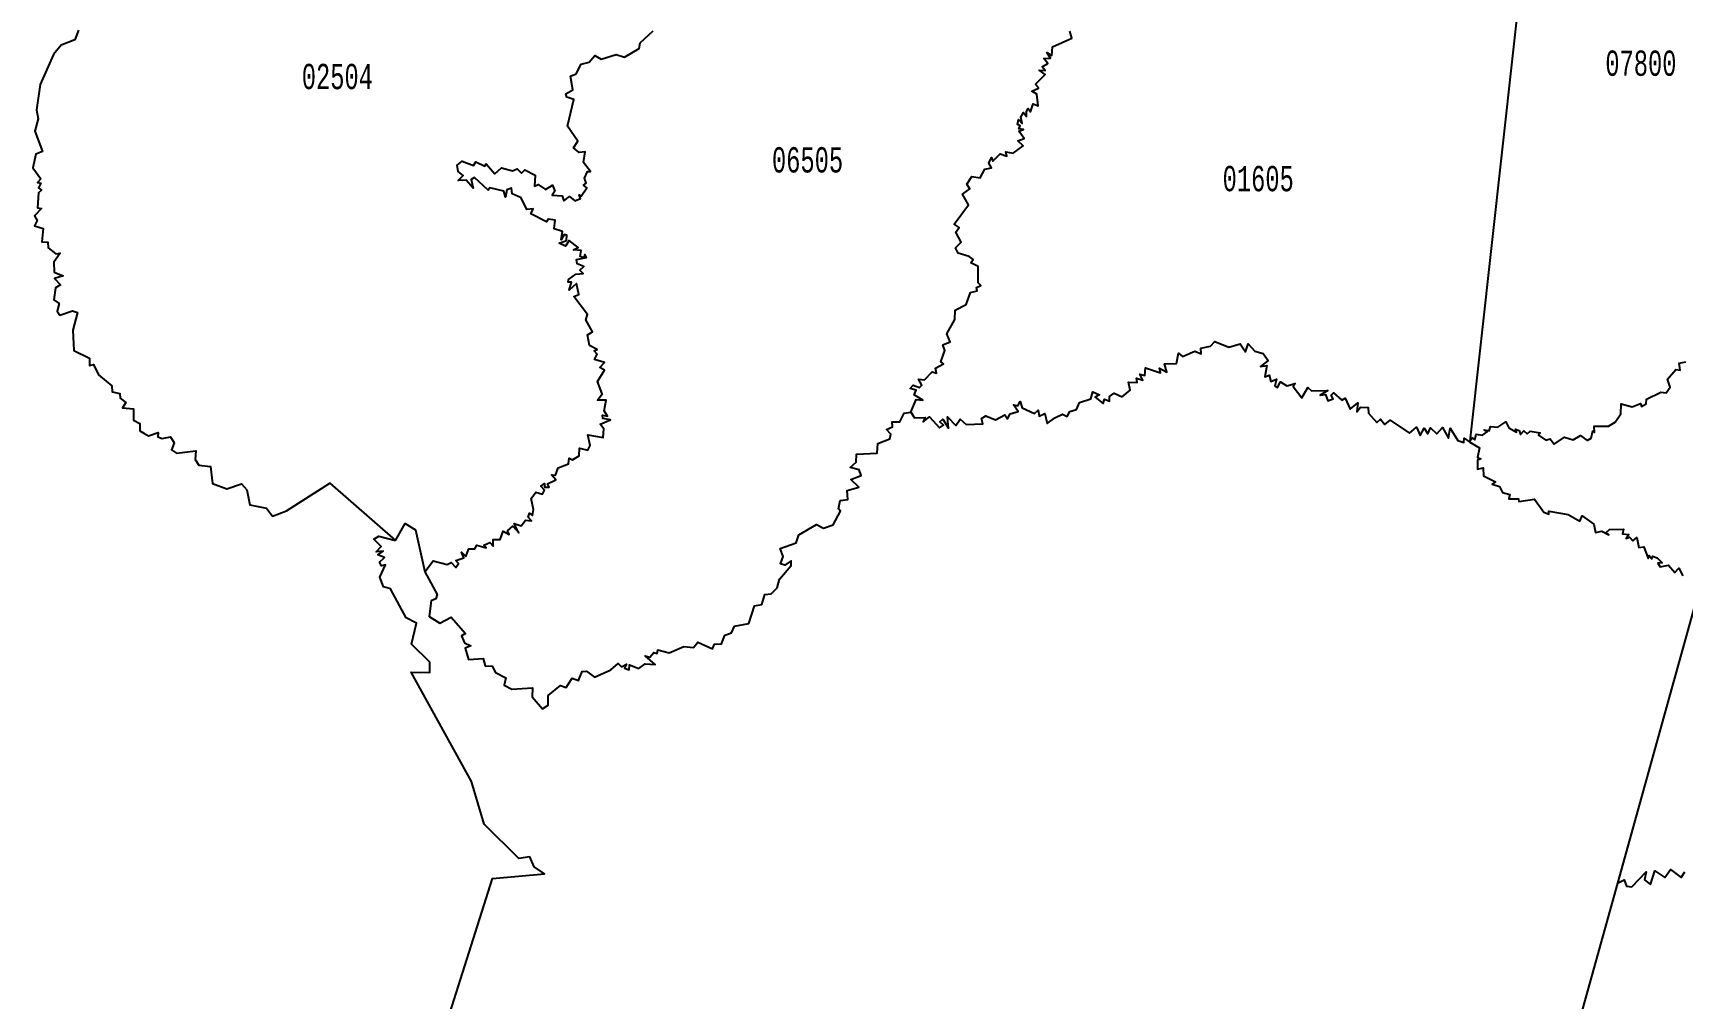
# Model space of a CAD drawing. Header units: millimetres. Extents: x 9851 to 10267, y 23387 to 23778.
# Drawn here: x 10005.98 to 10038.98, y 23540 to 23559.31 of the extents above; entities that cross this region are included whole.
import ezdxf
from ezdxf.enums import TextEntityAlignment as Align

# ---------------------------------------------------------------- set-up
doc = ezdxf.new("R2010")
doc.units = ezdxf.units.MM
doc.styles.add('MONOTXT', font='MONOTXT', dxfattribs={"height": 0.2})

msp = doc.modelspace()

# ---------------------------------------------------------------- linework, layer by layer
at = {"color": 7, "linetype": 'Continuous'}
for p, q in [((10034.737, 23551.141), (10034.735, 23551.119)), ((10039.368, 23548.322), (10037.69, 23542.302)), ((10037.69, 23542.302), (10036.771, 23538.997))]:
    msp.add_line(p, q, dxfattribs=at)
for points in [[(10035.816, 23560.904), (10034.737, 23551.141)], [(10006.897, 23559.361), (10006.819, 23559.168), (10006.544, 23559.061), (10006.397, 23558.873), (10006.126, 23558.274), (10006.052, 23557.766), (10006.09, 23557.588), (10006.023, 23557.345), (10006.171, 23556.937), (10006.038, 23556.882), (10005.983, 23556.606), (10006.138, 23556.386), (10006.077, 23556.314), (10006.142, 23556.301), (10006.096, 23556.212), (10006.155, 23556.161), (10006.094, 23556.108), (10006.076, 23555.807), (10006.155, 23555.796), (10006.012, 23555.652), (10006.069, 23555.556), (10006.013, 23555.447), (10006.19, 23555.397), (10006.162, 23555.127), (10006.28, 23555.119), (10006.286, 23555.008), (10006.442, 23554.888), (10006.527, 23554.904), (10006.402, 23554.72), (10006.408, 23554.524), (10006.589, 23554.45), (10006.414, 23554.398), (10006.537, 23554.27), (10006.435, 23554.209), (10006.398, 23553.969), (10006.508, 23553.894), (10006.467, 23553.743), (10006.522, 23553.664), (10006.773, 23553.748), (10006.875, 23553.718), (10006.781, 23553.361), (10006.802, 23552.952), (10007.111, 23552.799), (10007.114, 23552.654), (10007.192, 23552.674), (10007.297, 23552.469), (10007.562, 23552.251), (10007.567, 23552.129), (10007.723, 23552.094), (10007.725, 23551.998), (10007.839, 23551.912), (10007.775, 23551.808), (10007.993, 23551.791), (10007.992, 23551.559), (10008.12, 23551.493), (10008.122, 23551.35), (10008.201, 23551.3), (10008.293, 23551.248), (10008.488, 23551.314), (10008.48, 23551.23), (10008.569, 23551.192), (10008.735, 23551.226), (10008.806, 23551.107), (10008.754, 23550.966), (10008.853, 23550.898), (10009.242, 23550.95), (10009.232, 23550.776), (10009.303, 23550.66), (10009.537, 23550.633), (10009.574, 23550.293), (10009.865, 23550.185), (10010.156, 23550.289), (10010.262, 23550.166), (10010.323, 23549.87), (10010.655, 23549.799), (10010.777, 23549.643), (10011.055, 23549.748), (10011.923, 23550.301), (10013.235, 23549.152)], [(10013.827, 23548.528), (10013.992, 23548.75), (10014.269, 23548.674), (10014.35, 23548.713), (10014.447, 23548.616), (10014.499, 23548.696), (10014.444, 23548.754), (10014.602, 23548.81), (10014.559, 23548.921), (10014.647, 23548.835), (10014.705, 23548.985), (10014.824, 23548.985), (10014.864, 23549.064), (10015.052, 23549.009), (10015.006, 23549.063), (10015.125, 23549.115), (10015.19, 23549.038), (10015.189, 23549.172), (10015.333, 23549.175), (10015.391, 23549.339), (10015.512, 23549.275), (10015.482, 23549.346), (10015.583, 23549.439), (10015.705, 23549.309), (10015.611, 23549.491), (10015.753, 23549.446), (10015.837, 23549.56), (10015.959, 23549.545), (10015.893, 23549.62), (10015.919, 23549.7), (10015.979, 23549.654), (10015.999, 23549.771), (10015.953, 23549.994), (10016.048, 23550.119), (10016.181, 23550.084), (10016.218, 23550.16), (10016.148, 23550.242), (10016.22, 23550.292), (10016.219, 23550.223), (10016.311, 23550.223), (10016.279, 23550.29), (10016.448, 23550.368), (10016.357, 23550.466), (10016.437, 23550.463), (10016.495, 23550.609), (10016.699, 23550.69), (10016.716, 23550.804), (10016.778, 23550.765), (10016.914, 23550.85), (10016.922, 23551.003), (10017.084, 23550.958), (10017.133, 23551.052), (10017.088, 23551.265), (10017.394, 23551.215), (10017.405, 23551.385), (10017.333, 23551.48), (10017.537, 23551.566), (10017.388, 23551.595), (10017.382, 23551.662), (10017.478, 23551.638), (10017.413, 23551.75), (10017.453, 23551.96), (10017.28, 23551.959), (10017.374, 23552.089), (10017.277, 23552.332), (10017.421, 23552.561), (10017.326, 23552.614), (10017.421, 23552.715), (10017.218, 23552.775), (10017.27, 23552.884), (10017.213, 23552.948), (10017.273, 23552.978), (10017.122, 23553.052), (10017.082, 23553.271), (10017.18, 23553.326), (10017.044, 23553.57), (10017.079, 23553.675), (10016.807, 23554.038), (10016.909, 23554.074), (10016.859, 23554.293), (10016.712, 23554.159), (10016.762, 23554.322), (10016.691, 23554.321), (10016.7, 23554.372), (10016.843, 23554.485), (10016.991, 23554.498), (10016.927, 23554.561), (10017.005, 23554.632), (10016.872, 23554.688), (10016.859, 23554.776), (10017.062, 23554.813), (10017.029, 23554.875), (10017.004, 23554.806), (10016.936, 23554.833), (10016.951, 23554.953), (10016.8, 23554.967), (10016.894, 23555.016), (10016.713, 23555.155), (10016.639, 23555.045), (10016.51, 23555.104), (10016.661, 23555.157), (10016.667, 23555.261), (10016.612, 23555.275), (10016.551, 23555.168), (10016.578, 23555.337), (10016.412, 23555.392), (10016.43, 23555.563), (10016.291, 23555.585), (10016.261, 23555.532), (10015.949, 23555.688), (10015.992, 23555.787), (10015.863, 23555.777), (10015.752, 23556.011), (10015.569, 23556.091), (10015.557, 23556.201), (10015.467, 23556.168), (10015.44, 23556.025), (10015.404, 23556.142), (10015.123, 23556.208), (10015.092, 23556.162), (10014.82, 23556.418), (10014.749, 23556.378), (10014.791, 23556.201), (10014.651, 23556.361), (10014.494, 23556.354), (10014.592, 23556.454), (10014.49, 23556.535), (10014.472, 23556.66), (10014.57, 23556.739), (10014.798, 23556.658), (10014.842, 23556.729), (10015.022, 23556.64), (10015.053, 23556.689), (10015.222, 23556.488), (10015.36, 23556.606), (10015.578, 23556.55), (10015.675, 23556.591), (10015.756, 23556.501), (10015.826, 23556.567), (10016.033, 23556.462), (10016.018, 23556.243), (10016.091, 23556.275), (10016.241, 23556.178), (10016.376, 23556.263), (10016.429, 23556.144), (10016.374, 23556.065), (10016.57, 23556.05), (10016.604, 23555.948), (10016.722, 23556.036), (10016.827, 23555.952), (10016.937, 23555.998), (10016.914, 23556.071), (10016.956, 23556.039), (10017.063, 23556.208), (10016.999, 23556.262), (10017.056, 23556.304), (10017.02, 23556.404), (10017.078, 23556.538), (10017.14, 23556.534), (10016.999, 23556.717), (10017.031, 23556.931), (10016.91, 23556.913), (10016.8, 23557.012), (10016.888, 23557.143), (10016.677, 23557.441), (10016.809, 23557.979), (10016.664, 23558.02), (10016.646, 23558.088), (10016.786, 23558.171), (10016.741, 23558.442), (10016.855, 23558.489), (10016.952, 23558.686), (10017.11, 23558.723), (10017.229, 23558.855), (10017.35, 23558.78), (10017.654, 23558.877), (10017.821, 23558.825), (10018.116, 23558.994), (10018.134, 23559.112), (10018.392, 23559.349)], [(10023.551, 23551.721), (10023.655, 23551.975), (10023.79, 23551.958), (10023.614, 23552.07), (10023.655, 23552.164), (10023.538, 23552.195), (10023.596, 23552.262), (10023.725, 23552.214), (10023.767, 23552.261), (10023.702, 23552.382), (10023.824, 23552.365), (10023.975, 23552.529), (10024.066, 23552.499), (10024.045, 23552.602), (10024.205, 23552.69), (10024.147, 23552.727), (10024.227, 23552.952), (10024.19, 23553.068), (10024.334, 23553.127), (10024.269, 23553.285), (10024.428, 23553.573), (10024.437, 23553.763), (10024.654, 23553.876), (10024.741, 23554.117), (10024.875, 23554.146), (10024.863, 23554.212), (10024.953, 23554.252), (10024.896, 23554.311), (10024.899, 23554.638), (10024.749, 23554.708), (10024.797, 23554.778), (10024.718, 23554.832), (10024.494, 23554.905), (10024.444, 23555.011), (10024.555, 23555.123), (10024.453, 23555.319), (10024.518, 23555.416), (10024.414, 23555.481), (10024.705, 23555.869), (10024.582, 23556.08), (10024.729, 23556.188), (10024.669, 23556.283), (10024.772, 23556.433), (10024.938, 23556.407), (10025.029, 23556.58), (10025.162, 23556.609), (10025.114, 23556.705), (10025.167, 23556.813), (10025.188, 23556.74), (10025.335, 23556.89), (10025.47, 23556.844), (10025.449, 23556.926), (10025.599, 23556.903), (10025.8, 23557.047), (10025.688, 23557.15), (10025.819, 23557.194), (10025.708, 23557.343), (10025.806, 23557.373), (10025.713, 23557.386), (10025.74, 23557.451), (10025.684, 23557.478), (10025.706, 23557.578), (10025.776, 23557.499), (10025.753, 23557.624), (10025.807, 23557.716), (10025.866, 23557.638), (10025.862, 23557.737), (10025.898, 23557.797), (10025.942, 23557.727), (10025.996, 23557.886), (10026.095, 23557.851), (10026.072, 23558.084), (10025.968, 23558.142), (10026.102, 23558.201), (10026.044, 23558.28), (10026.24, 23558.478), (10026.119, 23558.562), (10026.241, 23558.558), (10026.18, 23558.627), (10026.288, 23558.699), (10026.208, 23558.793), (10026.342, 23558.802), (10026.271, 23558.917), (10026.37, 23558.853), (10026.387, 23559.029), (10026.772, 23559.202), (10026.729, 23559.343)], [(10023.551, 23551.721), (10023.622, 23551.609), (10023.838, 23551.615), (10023.798, 23551.527), (10023.925, 23551.631), (10024.122, 23551.408), (10024.201, 23551.463), (10024.13, 23551.529), (10024.19, 23551.582), (10024.303, 23551.403), (10024.283, 23551.627), (10024.453, 23551.454), (10024.537, 23551.579), (10024.659, 23551.473), (10024.992, 23551.486), (10024.964, 23551.593), (10025.053, 23551.646), (10025.247, 23551.568), (10025.433, 23551.667), (10025.485, 23551.585), (10025.536, 23551.691), (10025.697, 23551.736), (10025.603, 23551.868), (10025.689, 23551.849), (10025.74, 23551.933), (10025.775, 23551.809), (10026.026, 23551.696), (10026.095, 23551.764), (10026.118, 23551.64), (10026.233, 23551.695), (10026.281, 23551.492), (10026.431, 23551.611), (10026.585, 23551.68), (10026.676, 23551.635), (10026.729, 23551.734), (10026.868, 23551.777), (10026.927, 23551.917), (10027.151, 23551.988), (10027.19, 23552.126), (10027.328, 23552.066), (10027.24, 23552.021), (10027.398, 23551.897), (10027.423, 23551.979), (10027.525, 23551.939), (10027.525, 23552.035), (10027.622, 23552.102), (10027.779, 23552.031), (10027.94, 23552.162), (10027.903, 23552.322), (10028.076, 23552.315), (10028.067, 23552.399), (10028.192, 23552.359), (10028.133, 23552.484), (10028.234, 23552.455), (10028.244, 23552.606), (10028.548, 23552.509), (10028.528, 23552.604), (10028.67, 23552.524), (10028.627, 23552.69), (10028.866, 23552.693), (10028.903, 23552.904), (10028.986, 23552.837), (10029.23, 23552.942), (10029.358, 23552.885), (10029.356, 23553.001), (10029.549, 23553.04), (10029.634, 23553.133), (10029.913, 23553.02), (10030.14, 23553.089), (10030.247, 23552.927), (10030.3, 23553.087), (10030.433, 23552.943), (10030.597, 23552.894), (10030.702, 23552.755), (10030.548, 23552.636), (10030.671, 23552.655), (10030.637, 23552.43), (10030.72, 23552.459), (10030.752, 23552.334), (10030.87, 23552.381), (10030.835, 23552.251), (10030.888, 23552.212), (10030.949, 23552.329), (10031.075, 23552.249), (10031.238, 23552.295), (10031.199, 23552.232), (10031.375, 23552.011), (10031.494, 23552.218), (10031.569, 23552.149), (10031.892, 23552.157), (10031.738, 23552.062), (10031.848, 23552.073), (10031.892, 23551.949), (10032.002, 23551.99), (10031.958, 23552.063), (10032.009, 23552.11), (10032.175, 23551.961), (10032.243, 23552.004), (10032.338, 23551.784), (10032.494, 23551.908), (10032.477, 23551.73), (10032.548, 23551.819), (10032.703, 23551.812), (10032.707, 23551.702), (10032.875, 23551.512), (10032.951, 23551.582), (10033.032, 23551.476), (10033.145, 23551.561), (10033.528, 23551.304), (10033.666, 23551.42), (10033.744, 23551.255), (10033.825, 23551.398), (10033.895, 23551.288), (10033.951, 23551.407), (10034.076, 23551.29), (10034.192, 23551.414), (10034.311, 23551.204), (10034.344, 23551.402), (10034.494, 23551.156), (10034.619, 23551.115), (10034.623, 23551.198), (10034.735, 23551.119)], [(10034.737, 23551.141), (10034.783, 23551.211), (10034.838, 23551.165), (10034.864, 23551.282), (10034.988, 23551.26), (10035.08, 23551.326), (10035.023, 23551.371), (10035.124, 23551.351), (10035.15, 23551.434), (10035.298, 23551.419), (10035.455, 23551.527), (10035.516, 23551.407), (10035.667, 23551.319), (10035.648, 23551.381), (10035.721, 23551.353), (10035.753, 23551.272), (10035.819, 23551.348), (10035.882, 23551.288), (10035.944, 23551.339), (10036.145, 23551.309), (10036.109, 23551.26), (10036.258, 23551.163), (10036.342, 23551.191), (10036.425, 23551.082), (10036.632, 23551.221), (10036.806, 23551.167), (10036.952, 23551.253), (10037.083, 23551.157), (10037.163, 23551.202), (10037.199, 23551.351), (10037.233, 23551.313), (10037.227, 23551.441), (10037.514, 23551.438), (10037.641, 23551.518), (10037.76, 23551.685), (10037.767, 23551.89), (10037.984, 23551.825), (10038.152, 23551.894), (10038.172, 23551.835), (10038.267, 23551.89), (10038.273, 23551.982), (10038.559, 23552.121), (10038.666, 23552.106), (10038.742, 23552.221), (10038.694, 23552.382), (10038.861, 23552.573), (10038.942, 23552.561), (10038.928, 23552.701), (10039.055, 23552.726)], [(10013.827, 23548.528), (10014.069, 23548.077), (10014.047, 23547.986), (10013.95, 23547.947), (10013.911, 23547.632), (10014.122, 23547.498), (10014.354, 23547.623), (10014.637, 23547.294), (10014.557, 23547.249), (10014.621, 23547.11), (10014.748, 23547.044), (10014.632, 23547.002), (10014.698, 23546.773), (10014.994, 23546.791), (10015.035, 23546.648), (10015.171, 23546.642), (10015.237, 23546.514), (10015.447, 23546.405), (10015.41, 23546.26), (10015.566, 23546.18), (10015.982, 23546.206), (10015.972, 23546.025), (10016.177, 23545.787), (10016.293, 23545.857), (10016.29, 23546.051), (10016.541, 23546.255), (10016.65, 23546.216), (10016.772, 23546.403), (10016.9, 23546.354), (10016.971, 23546.531), (10017.061, 23546.542), (10017.223, 23546.418), (10017.549, 23546.566), (10017.692, 23546.691), (10017.76, 23546.628), (10017.857, 23546.681), (10017.822, 23546.597), (10017.911, 23546.569), (10017.92, 23546.667), (10018.109, 23546.593), (10018.231, 23546.689), (10018.431, 23546.673), (10018.232, 23546.85), (10018.328, 23546.821), (10018.407, 23546.913), (10018.477, 23546.893), (10018.486, 23546.969), (10018.715, 23546.904), (10019.009, 23547.034), (10019.198, 23547.012), (10019.29, 23547.121), (10019.583, 23546.984), (10019.621, 23547.079), (10019.762, 23547.084), (10019.826, 23547.26), (10019.959, 23547.305), (10020.018, 23547.442), (10020.308, 23547.493), (10020.424, 23547.849), (10020.565, 23547.875), (10020.625, 23548.072), (10020.753, 23548.089), (10020.875, 23548.204), (10020.919, 23548.378), (10021.157, 23548.651), (10021.152, 23548.745), (10021.029, 23548.66), (10020.943, 23548.686), (10020.998, 23548.837), (10020.934, 23548.994), (10021.254, 23549.11), (10021.308, 23549.267), (10021.662, 23549.471), (10021.8, 23549.403), (10021.998, 23549.467), (10022.143, 23549.744), (10022.105, 23549.788), (10022.138, 23549.957), (10022.29, 23549.971), (10022.279, 23550.156), (10022.51, 23550.223), (10022.348, 23550.376), (10022.555, 23550.455), (10022.513, 23550.566), (10022.337, 23550.615), (10022.455, 23550.723), (10022.46, 23550.883), (10022.879, 23550.901), (10022.89, 23551.092), (10023.129, 23551.19), (10023.148, 23551.28), (10023.061, 23551.373), (10023.185, 23551.428), (10023.179, 23551.53), (10023.328, 23551.525), (10023.419, 23551.698), (10023.551, 23551.721)], [(10034.735, 23551.119), (10034.928, 23551.006), (10034.891, 23550.814), (10034.958, 23550.788), (10034.891, 23550.763), (10034.887, 23550.579), (10035.004, 23550.609), (10035.008, 23550.45), (10035.252, 23550.327), (10035.183, 23550.278), (10035.33, 23550.231), (10035.387, 23550.112), (10035.535, 23550.075), (10035.516, 23549.985), (10035.712, 23549.987), (10035.714, 23549.931), (10036.031, 23549.983), (10036.218, 23549.72), (10036.32, 23549.679), (10036.318, 23549.74), (10036.705, 23549.673), (10036.934, 23549.542), (10036.986, 23549.646), (10037.22, 23549.48), (10037.25, 23549.311), (10037.379, 23549.344), (10037.516, 23549.266), (10037.461, 23549.312), (10037.532, 23549.372), (10037.813, 23549.379), (10037.792, 23549.285), (10037.919, 23549.275), (10037.862, 23549.193), (10037.929, 23549.222), (10038, 23549.146), (10038.078, 23549.216), (10038.116, 23549.017), (10038.216, 23549.027), (10038.304, 23548.793), (10038.324, 23548.853), (10038.375, 23548.788), (10038.391, 23548.838), (10038.485, 23548.808), (10038.583, 23548.706), (10038.5, 23548.703), (10038.542, 23548.626), (10038.709, 23548.659), (10038.835, 23548.514), (10038.918, 23548.598), (10039, 23548.447)], [(10013.091, 23535.804), (10015.179, 23542.393), (10016.218, 23542.485), (10016.015, 23542.627), (10015.926, 23542.825), (10015.706, 23542.793), (10015.009, 23543.478), (10014.756, 23544.333), (10013.551, 23546.518), (10013.926, 23546.515), (10013.925, 23546.717), (10013.556, 23547.079), (10013.661, 23547.498), (10013.448, 23547.609), (10013.135, 23548.19), (10013, 23548.226), (10012.924, 23548.418), (10013.038, 23548.667), (10012.958, 23548.646), (10012.917, 23548.722), (10013.017, 23548.817), (10012.885, 23548.868), (10012.991, 23548.938), (10012.849, 23548.93), (10012.948, 23549.033), (10012.802, 23549.181), (10012.901, 23549.241), (10013.235, 23549.152)], [(10013.235, 23549.152), (10013.434, 23549.492), (10013.636, 23549.365), (10013.827, 23548.528)], [(10037.69, 23542.302), (10037.824, 23542.363), (10037.872, 23542.242), (10037.975, 23542.225), (10038.262, 23542.529), (10038.23, 23542.366), (10038.35, 23542.275), (10038.44, 23542.547), (10038.638, 23542.413), (10038.753, 23542.575), (10038.966, 23542.412), (10039.038, 23542.529)]]:
    msp.add_lwpolyline(points, dxfattribs=at)

# ---------------------------------------------------------------- texts
at = {"color": 7, "linetype": 'Continuous', "style": 'MONOTXT'}
for s, height, width, p in [('07800', 0.5061, 0.649999, (10038.159, 23558.703)), ('02504', 0.5061, 0.649999, (10012.074, 23558.436)), ('06505', 0.5066, 0.650002, (10021.483, 23556.769)), ('01605', 0.5067, 0.650002, (10030.501, 23556.394))]:
    msp.add_text(s, height=height, dxfattribs=dict(at, width=width)).set_placement(p, align=Align.MIDDLE)

doc.saveas('drawing.dxf')
